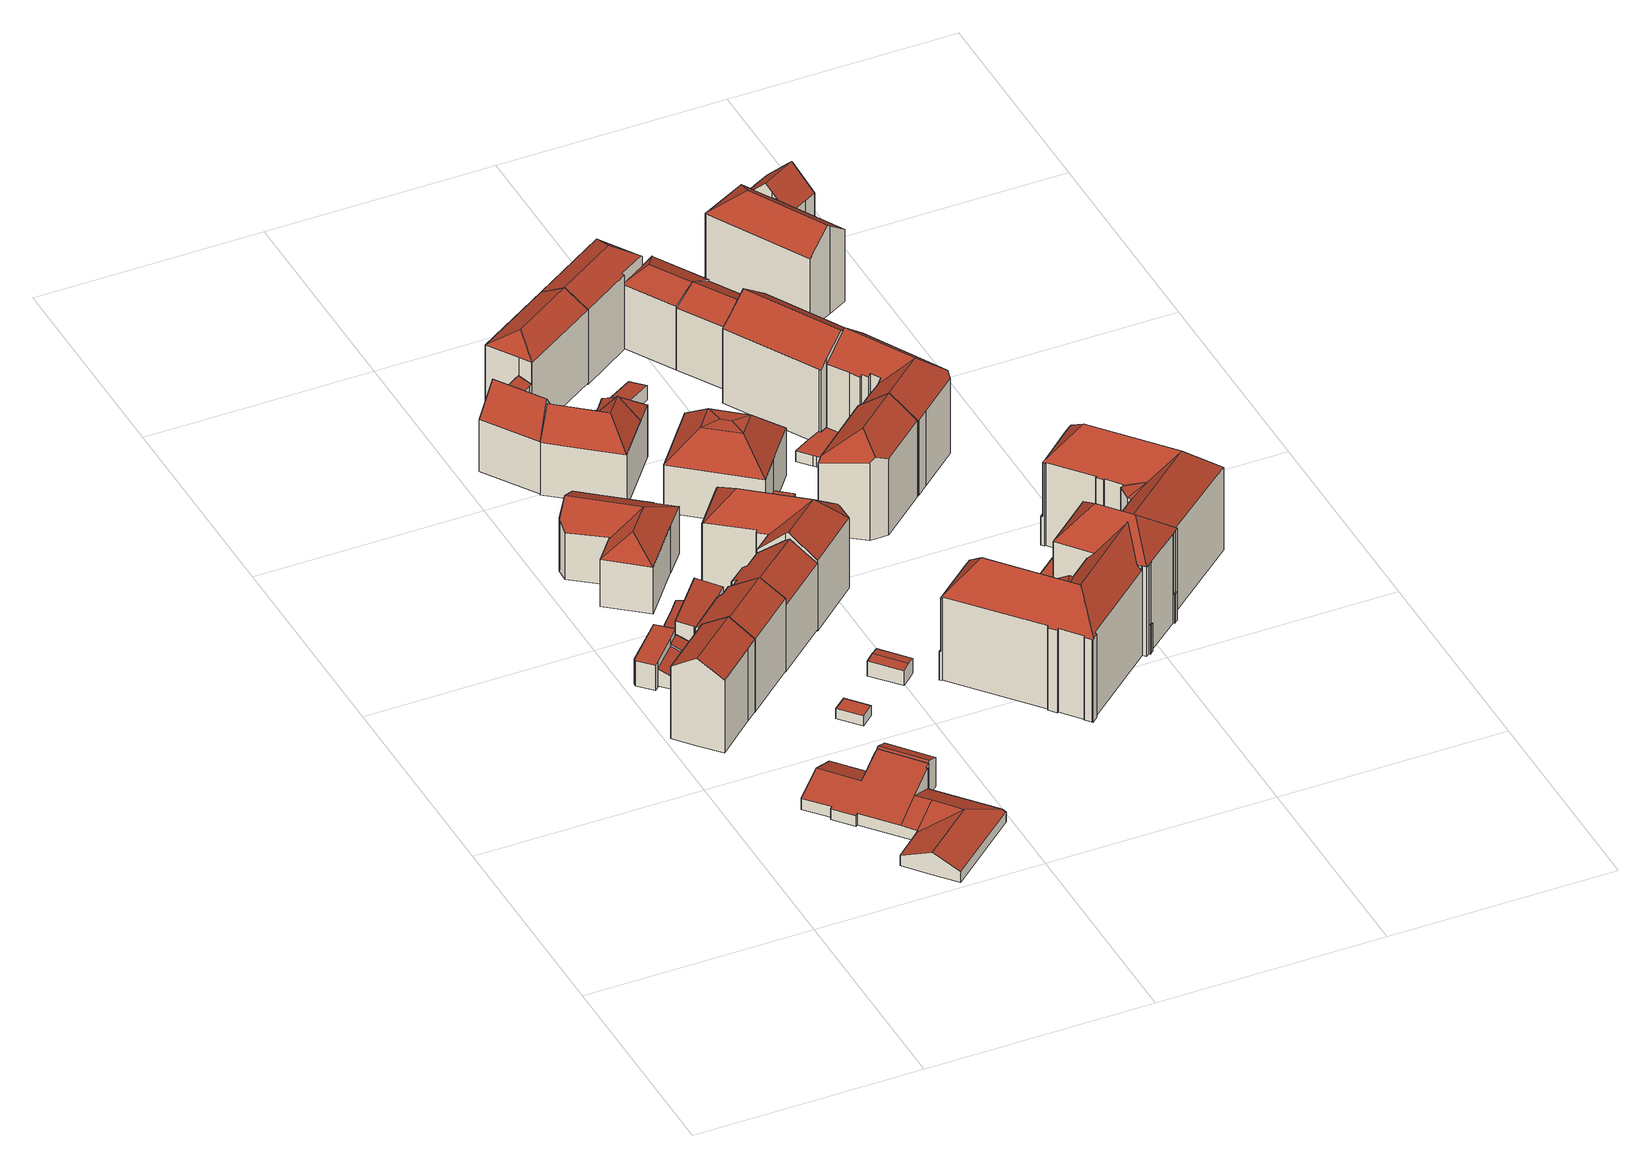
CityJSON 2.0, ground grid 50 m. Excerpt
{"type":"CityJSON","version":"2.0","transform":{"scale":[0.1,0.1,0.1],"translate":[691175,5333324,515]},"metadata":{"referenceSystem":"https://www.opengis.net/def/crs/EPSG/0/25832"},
"CityObjects":{
"building1":{"type":"Building","attributes":{"Gemeindeschluessel":"09162000","HoeheDach":"537.754","HoeheGrund":"516.350","Methode":"1000","NiedrigsteTraufeDesGebaeudes":"534.058","Geometrietyp2DReferenz":"3000","function":"31001_1000","roofType":"3100","measuredHeight":21.4,"storeysAboveGround":4},"geometry":[{"type":"MultiSurface","lod":"2","boundaries":[[[0,1,2,3,4,5,6,7]],[[8,9,10,11,12,13]],[[6,14,15,16,17,7]],[[16,15,13,12]],[[5,4,8,13,15,14,6]],[[18,2,1,0,7,17,16,12,11,10]],[[3,19,9,8,4]],[[10,9,19,18]],[[18,19,3,2]]],"semantics":{"surfaces":[{"type":"WallSurface"},{"type":"RoofSurface"},{"type":"GroundSurface"}],"values":[0,0,0,0,1,2,1,0,0]}}]},
"building2":{"type":"Building","attributes":{"Gemeindeschluessel":"09162000","HoeheDach":"522.100","HoeheGrund":"516.012","Methode":"2000","NiedrigsteTraufeDesGebaeudes":"522.100","Geometrietyp2DReferenz":"3000","function":"31001_2000","roofType":"1000","measuredHeight":6.09,"storeysAboveGround":2},"geometry":[{"type":"MultiSurface","lod":"2","boundaries":[[[20,21,22,23]],[[24,25,26,27]],[[28,29,21,20]],[[30,31,25,24]],[[27,26,32,33]],[[34,35,31,30]],[[36,37,35,34]],[[33,32,29,28]],[[34,30,24,27,33,28,20,23,36]],[[23,22,37,36]],[[37,22,21,29,32,26,25,31,35]]],"semantics":{"surfaces":[{"type":"WallSurface"},{"type":"GroundSurface"},{"type":"RoofSurface"}],"values":[0,0,0,0,0,0,0,0,1,0,2]}}]},
"building3":{"type":"Building","attributes":{"Gemeindeschluessel":"09162000","HoeheDach":"520.609","HoeheGrund":"516.260","Methode":"2000","NiedrigsteTraufeDesGebaeudes":"519.205","Geometrietyp2DReferenz":"3000","function":"31001_2000","roofType":"2100","measuredHeight":4.35},"geometry":[{"type":"MultiSurface","lod":"2","boundaries":[[[38,39,40,41,42,43]],[[43,42,41,44,45,46]],[[39,38,47,48,49,40]],[[44,41,40,49,48,45]],[[38,43,46,47]],[[47,46,45,48]]],"semantics":{"surfaces":[{"type":"WallSurface"},{"type":"RoofSurface"},{"type":"GroundSurface"}],"values":[0,1,2,0,0,0]}}]},
"building4":{"type":"Building","attributes":{"Gemeindeschluessel":"09162000","HoeheDach":"525.030","HoeheGrund":"516.711","Methode":"2000","NiedrigsteTraufeDesGebaeudes":"519.167","Geometrietyp2DReferenz":"3000","function":"31001_9998","roofType":"3100","measuredHeight":8.32,"storeysAboveGround":1},"geometry":[{"type":"MultiSurface","lod":"2","boundaries":[[[50,51,52,53,54,55,56]],[[50,56,57,58,59,60]],[[61,62,63,64,58,57,55,54,65,66,67,68,69,70,71,72]],[[73,65,54,53]],[[74,63,62,75]],[[76,61,72,77]],[[68,78,79,69]],[[80,60,81,82]],[[83,84,79,78,67]],[[81,85,86,87,82]],[[77,72,71,88]],[[89,59,58,64]],[[82,87,90,91,92,80]],[[61,76,75,62]],[[60,59,89,85,81]],[[88,71,70,93]],[[84,93,70,69,79]],[[92,91,52,51]],[[80,92,51,50,60]],[[94,66,65,73]],[[83,67,66,94]],[[68,67,78]],[[74,86,85,89,64,63]],[[56,55,57]],[[91,90,87,86,74,75,76,77,88,93,84,83,94,73,53,52]]],"semantics":{"surfaces":[{"type":"WallSurface"},{"type":"RoofSurface"},{"type":"GroundSurface"}],"values":[0,1,1,0,0,0,1,1,0,0,0,1,0,0,1,0,0,0,1,0,0,0,0,0,2]}}]},
"building5":{"type":"Building","attributes":{"Gemeindeschluessel":"09162000","HoeheDach":"520.970","HoeheGrund":"516.216","Methode":"2000","NiedrigsteTraufeDesGebaeudes":"519.412","Geometrietyp2DReferenz":"3000","function":"31001_2000","roofType":"2100","measuredHeight":4.75},"geometry":[{"type":"MultiSurface","lod":"2","boundaries":[[[95,96,97,98]],[[99,100,101,102]],[[98,97,100,99]],[[100,97,96,101]],[[102,95,98,99]],[[102,101,96,95]]],"semantics":{"surfaces":[{"type":"WallSurface"},{"type":"RoofSurface"},{"type":"GroundSurface"}],"values":[0,0,0,1,2,0]}}]},
"building6":{"type":"Building","attributes":{"Gemeindeschluessel":"09162000","HoeheDach":"537.530","HoeheGrund":"516.283","Methode":"2000","NiedrigsteTraufeDesGebaeudes":"532.673","Geometrietyp2DReferenz":"3000","function":"31001_1000","roofType":"3100","measuredHeight":21.25,"storeysAboveGround":5},"geometry":[{"type":"MultiSurface","lod":"2","boundaries":[[[103,104,105,106,107]],[[107,106,108,109]],[[110,108,106,105]],[[109,111,112,113,103,107]],[[114,115,112,111]],[[112,115,116,113]],[[114,111,109,108,110]],[[103,113,116,104]],[[114,110,105,104,116,115]]],"semantics":{"surfaces":[{"type":"WallSurface"},{"type":"RoofSurface"},{"type":"GroundSurface"}],"values":[0,0,1,2,0,0,0,0,1]}}]},
"building7":{"type":"Building","attributes":{"Gemeindeschluessel":"09162000","HoeheDach":"525.304","HoeheGrund":"516.850","Methode":"2000","NiedrigsteTraufeDesGebaeudes":"524.037","Geometrietyp2DReferenz":"3000","function":"31001_9998","roofType":"3100","measuredHeight":8.45,"storeysAboveGround":2},"geometry":[{"type":"MultiSurface","lod":"2","boundaries":[[[117,118,119,120]],[[121,117,120,122]],[[123,121,122,124,125,126]],[[118,127,128,119]],[[120,119,128,125,124,122]],[[125,128,127,126]],[[121,123,126,127,118,117]]],"semantics":{"surfaces":[{"type":"RoofSurface"},{"type":"WallSurface"},{"type":"GroundSurface"}],"values":[0,1,2,0,1,1,1]}}]},
"building8":{"type":"Building","attributes":{"Gemeindeschluessel":"09162000","HoeheDach":"518.829","HoeheGrund":"516.014","Methode":"2000","NiedrigsteTraufeDesGebaeudes":"517.945","Geometrietyp2DReferenz":"3000","function":"31001_2000","roofType":"2100","measuredHeight":2.81,"storeysAboveGround":1},"geometry":[{"type":"MultiSurface","lod":"2","boundaries":[[[24,129,130,131,132,27]],[[27,133,134,24]],[[129,135,136,130]],[[132,137,133,27]],[[24,134,135,129]],[[131,138,137,132]],[[133,137,138,136,135,134]],[[130,136,138,131]]],"semantics":{"surfaces":[{"type":"GroundSurface"},{"type":"WallSurface"},{"type":"RoofSurface"}],"values":[0,1,1,1,1,1,2,1]}}]},
"building9":{"type":"Building","attributes":{"Gemeindeschluessel":"09162000","HoeheDach":"529.285","HoeheGrund":"516.237","Methode":"2000","NiedrigsteTraufeDesGebaeudes":"518.410","Geometrietyp2DReferenz":"3000","function":"31001_2000","roofType":"1000","measuredHeight":13.05},"geometry":[{"type":"MultiSurface","lod":"2","boundaries":[[[139,140,141,142,143]],[[144,145,146,147]],[[148,149,150,151]],[[146,145,152,153,154,150,149]],[[140,155,156,154,153,141]],[[151,150,154,156]],[[144,147,148,151,156,155,157,158]],[[157,139,143,158]],[[144,158,143,142,152,145]],[[147,146,149,148]],[[139,157,155,140]],[[152,142,141,153]]],"semantics":{"surfaces":[{"type":"RoofSurface"},{"type":"WallSurface"},{"type":"GroundSurface"}],"values":[0,1,1,0,1,1,2,1,1,1,1,1]}}]},
"building10":{"type":"Building","attributes":{"Gemeindeschluessel":"09162000","HoeheDach":"524.282","HoeheGrund":"516.130","Methode":"2000","NiedrigsteTraufeDesGebaeudes":"523.328","Geometrietyp2DReferenz":"3000","function":"31001_1000","roofType":"1000","measuredHeight":8.15,"storeysAboveGround":3},"geometry":[{"type":"MultiSurface","lod":"2","boundaries":[[[159,160,161,162]],[[163,164,165,166]],[[167,168,169,170]],[[162,167,170,171,163,166,172,159]],[[160,173,165,164,174,169,168,161]],[[170,169,174,171]],[[162,161,168,167]],[[172,173,160,159]],[[171,174,164,163]],[[166,165,173,172]]],"semantics":{"surfaces":[{"type":"WallSurface"},{"type":"GroundSurface"},{"type":"RoofSurface"}],"values":[0,0,0,1,2,0,0,0,0,0]}}]},
"building11":{"type":"Building","attributes":{"Gemeindeschluessel":"09162000","HoeheDach":"530.770","HoeheGrund":"515.553","Methode":"2000","NiedrigsteTraufeDesGebaeudes":"526.886","Geometrietyp2DReferenz":"3000","function":"31001_1000","roofType":"3200","measuredHeight":15.22,"storeysAboveGround":3},"geometry":[{"type":"MultiSurface","lod":"2","boundaries":[[[175,176,177,178,179]],[[180,181,182,183,184]],[[185,186,182,181]],[[187,188,189,179,178]],[[176,175,190,185,181,180,191,192,193,194,195,196,197,198,199]],[[197,196,200,201,202]],[[191,203,204,192]],[[195,205,200,196]],[[189,206,190,175,179]],[[193,207,208,194]],[[187,177,209,210,202,201,188]],[[180,184,203,191]],[[177,187,178]],[[198,210,209,199]],[[177,176,199,209]],[[192,204,207,193]],[[188,201,200,205,208,207,204,203,184,183]],[[186,185,190,206]],[[188,183,182,186,206,189]],[[197,202,210,198]],[[205,195,194,208]]],"semantics":{"surfaces":[{"type":"WallSurface"},{"type":"RoofSurface"},{"type":"GroundSurface"}],"values":[0,0,0,1,2,0,0,0,0,0,1,0,1,0,0,0,1,0,1,0,0]}}]},
"building12":{"type":"Building","attributes":{"Gemeindeschluessel":"09162000","HoeheDach":"518.870","HoeheGrund":"516.540","Methode":"2000","NiedrigsteTraufeDesGebaeudes":"518.870","Geometrietyp2DReferenz":"3000","function":"31001_2000","roofType":"1000","measuredHeight":2.33},"geometry":[{"type":"MultiSurface","lod":"2","boundaries":[[[211,212,213,214]],[[214,215,216,211]],[[214,213,217,215]],[[215,217,218,216]],[[216,218,212,211]],[[212,218,217,213]]],"semantics":{"surfaces":[{"type":"WallSurface"},{"type":"GroundSurface"},{"type":"RoofSurface"}],"values":[0,1,0,0,0,2]}}]},
"building13":{"type":"Building","attributes":{"Gemeindeschluessel":"09162000","HoeheDach":"536.490","HoeheGrund":"516.140","Methode":"2000","NiedrigsteTraufeDesGebaeudes":"531.150","Geometrietyp2DReferenz":"3000","function":"31001_1000","roofType":"3100","measuredHeight":20.35,"storeysAboveGround":5},"geometry":[{"type":"MultiSurface","lod":"2","boundaries":[[[219,220,221,222,223,224,225,226,227,228,229]],[[230,231,232,233,234,235]],[[236,227,226,237]],[[238,225,224,239]],[[223,222,240,241,239,224]],[[242,228,227,236]],[[243,244,230,235,220,219,229,245]],[[235,234,233,246,221,220]],[[237,226,225,238]],[[221,246,233,232,247,248,240,222]],[[231,230,244,243,245,242,236,237,238,239,241,240,248,247,232]],[[245,229,228,242]]],"semantics":{"surfaces":[{"type":"RoofSurface"},{"type":"WallSurface"},{"type":"GroundSurface"}],"values":[0,1,1,1,1,1,1,0,1,1,2,1]}}]},
"building14":{"type":"Building","attributes":{"Gemeindeschluessel":"09162000","HoeheDach":"535.020","HoeheGrund":"515.690","Methode":"2000","NiedrigsteTraufeDesGebaeudes":"528.330","Geometrietyp2DReferenz":"3000","function":"31001_1000","roofType":"3100","measuredHeight":19.33,"storeysAboveGround":4},"geometry":[{"type":"MultiSurface","lod":"2","boundaries":[[[249,250,251,252,253,254,255,256,257,258,259,260,261,262,263,264]],[[252,265,266,253]],[[267,268,269,270]],[[257,271,272,258]],[[265,252,251,250,273,274]],[[274,273,275,276,277,267,270,278]],[[260,279,280,261]],[[266,278,270,269,281,256,255,254,253]],[[282,259,258,272]],[[259,282,279,260]],[[264,276,275,249]],[[263,277,276,264]],[[267,277,263,262,261,280,268]],[[268,280,279,282,272,271,281,269]],[[265,274,278,266]],[[249,275,273,250]],[[256,281,271,257]]],"semantics":{"surfaces":[{"type":"GroundSurface"},{"type":"WallSurface"},{"type":"RoofSurface"}],"values":[0,1,1,1,1,2,1,1,1,1,1,1,1,2,2,1,1]}}]},
"building15":{"type":"Building","attributes":{"Gemeindeschluessel":"09162000","HoeheDach":"520.440","HoeheGrund":"516.550","Methode":"2000","NiedrigsteTraufeDesGebaeudes":"520.078","Geometrietyp2DReferenz":"3000","function":"31001_2000","roofType":"3100","measuredHeight":3.89},"geometry":[{"type":"MultiSurface","lod":"2","boundaries":[[[283,284,285,286,287,288]],[[284,283,288,289,290,291]],[[292,293,294,287,286,285]],[[287,294,289,288]],[[291,290,293,292]],[[290,289,294,293]],[[284,291,292,285]]],"semantics":{"surfaces":[{"type":"GroundSurface"},{"type":"WallSurface"},{"type":"RoofSurface"}],"values":[0,1,1,1,2,2,1]}}]},
"building16":{"type":"Building","attributes":{"Gemeindeschluessel":"09162000","HoeheDach":"533.732","HoeheGrund":"515.530","Methode":"2000","NiedrigsteTraufeDesGebaeudes":"528.001","Geometrietyp2DReferenz":"3000","function":"31001_1000","roofType":"3100","measuredHeight":18.2,"storeysAboveGround":3},"geometry":[{"type":"MultiSurface","lod":"2","boundaries":[[[295,296,297,298]],[[299,298,297,300,301,302]],[[303,304,305,306]],[[307,308,298,299,302,309]],[[310,311,304,303]],[[312,313,314,315,316]],[[302,301,311,310,317,309]],[[315,314,318,319]],[[320,312,316,321,322,323]],[[300,297,320,323,305,304,311,301]],[[296,312,320,297]],[[306,305,323,322]],[[308,324,319,318,325,295,298]],[[326,318,314]],[[327,326,314,313]],[[325,318,326,327]],[[324,308,307,309,317,310,303,306,322,321,316,315,319]],[[295,325,327,313,312,296]]],"semantics":{"surfaces":[{"type":"RoofSurface"},{"type":"WallSurface"},{"type":"GroundSurface"}],"values":[0,0,1,1,1,1,1,1,1,0,0,1,1,0,0,0,2,1]}}]},
"building17":{"type":"Building","attributes":{"Gemeindeschluessel":"09162000","HoeheDach":"538.150","HoeheGrund":"515.788","Methode":"2000","NiedrigsteTraufeDesGebaeudes":"532.850","Geometrietyp2DReferenz":"3000","function":"31001_1000","roofType":"3200","measuredHeight":22.36,"storeysAboveGround":5},"geometry":[{"type":"MultiSurface","lod":"2","boundaries":[[[328,329,330,331]],[[332,333,334,335]],[[336,337,338,339]],[[340,341,342,343,332,335,328,331,344,345,346,347,348,349]],[[332,343,350,351,333]],[[346,352,353,347]],[[348,337,336,349]],[[339,338,353,352,354,355,356,357]],[[358,339,350,359,360]],[[361,340,349,336]],[[341,340,361,358,360]],[[344,355,354,345]],[[338,337,348,347,353]],[[328,335,334,362,329]],[[339,357,362,334,333,351,350]],[[345,354,352,346]],[[344,331,330,356,355]],[[362,357,356,330,329]],[[358,361,336,339]],[[341,360,359,342]],[[350,343,342,359]]],"semantics":{"surfaces":[{"type":"WallSurface"},{"type":"RoofSurface"},{"type":"GroundSurface"}],"values":[0,0,1,2,0,0,0,1,1,0,0,0,0,0,1,0,0,1,1,0,0]}}]},
"building18":{"type":"Building","attributes":{"Gemeindeschluessel":"09162000","HoeheDach":"537.050","HoeheGrund":"515.880","Methode":"2000","NiedrigsteTraufeDesGebaeudes":"533.776","Geometrietyp2DReferenz":"3000","function":"31001_1000","roofType":"3200","measuredHeight":21.17,"storeysAboveGround":6},"geometry":[{"type":"MultiSurface","lod":"2","boundaries":[[[363,364,365,366]],[[367,368,369,370]],[[370,369,371,372]],[[366,365,373,374]],[[372,371,364,363]],[[368,367,375,374,373,376]],[[377,376,373,365]],[[364,371,369,377,365]],[[370,372,363,366,374,375,367]],[[368,376,377,369]]],"semantics":{"surfaces":[{"type":"WallSurface"},{"type":"RoofSurface"},{"type":"GroundSurface"}],"values":[0,0,0,0,0,0,1,1,2,1]}}]},
"building19":{"type":"Building","attributes":{"Gemeindeschluessel":"09162000","HoeheDach":"533.830","HoeheGrund":"515.747","Methode":"2000","NiedrigsteTraufeDesGebaeudes":"524.374","Geometrietyp2DReferenz":"3000","function":"31001_1000","roofType":"2100","measuredHeight":18.08,"storeysAboveGround":6},"geometry":[{"type":"MultiSurface","lod":"2","boundaries":[[[378,379,380,381]],[[382,383,380,384]],[[385,386,387,388,378,381,389,390,391,392,393,394]],[[395,396,397,379]],[[398,385,394,399]],[[398,399,400,401,402,403]],[[404,397,396]],[[398,403,386,385]],[[380,379,397,400,399,405,384]],[[401,406,404,396]],[[401,400,406]],[[390,407,408,391]],[[391,408,409,392]],[[393,405,399,394]],[[389,381,380,383,410]],[[393,392,409,382,384,405]],[[404,406,400,397]],[[410,407,390,389]],[[382,409,408,407,410,383]],[[402,401,396,395]],[[402,395,388,387]],[[395,379,378,388]],[[386,403,402,387]]],"semantics":{"surfaces":[{"type":"WallSurface"},{"type":"GroundSurface"},{"type":"RoofSurface"}],"values":[0,0,1,2,0,2,2,0,2,2,2,0,0,0,0,0,2,0,2,2,0,0,0]}}]},
"building20":{"type":"Building","attributes":{"Gemeindeschluessel":"09162000","HoeheDach":"519.306","HoeheGrund":"515.670","Methode":"1000","NiedrigsteTraufeDesGebaeudes":"518.378","Geometrietyp2DReferenz":"3000","function":"51009_1610","roofType":"2100","measuredHeight":3.64},"geometry":[{"type":"MultiSurface","lod":"2","boundaries":[[[411,412,413,414]],[[414,413,415,416]],[[417,418,412,411]],[[416,415,418,417]],[[412,418,415,413]],[[414,416,417,411]]],"semantics":{"surfaces":[{"type":"WallSurface"},{"type":"RoofSurface"},{"type":"GroundSurface"}],"values":[0,0,0,0,1,2]}}]},
"building21":{"type":"Building","attributes":{"Gemeindeschluessel":"09162000","HoeheDach":"519.570","HoeheGrund":"515.770","Methode":"2000","NiedrigsteTraufeDesGebaeudes":"519.570","Geometrietyp2DReferenz":"3000","function":"31001_2000","roofType":"1000","measuredHeight":3.8},"geometry":[{"type":"MultiSurface","lod":"2","boundaries":[[[419,420,421,422,423,424]],[[425,419,424,426]],[[425,426,427,428,429,430]],[[429,421,420,430]],[[421,429,428,422]],[[424,423,422,428,427,426]],[[430,420,419,425]]],"semantics":{"surfaces":[{"type":"RoofSurface"},{"type":"WallSurface"},{"type":"GroundSurface"}],"values":[0,1,2,1,1,1,1]}}]},
"building22":{"type":"Building","attributes":{"Gemeindeschluessel":"09162000","HoeheDach":"537.040","HoeheGrund":"515.590","Methode":"2000","NiedrigsteTraufeDesGebaeudes":"533.820","Geometrietyp2DReferenz":"3000","function":"31001_1000","roofType":"3200","measuredHeight":21.45,"storeysAboveGround":6},"geometry":[{"type":"MultiSurface","lod":"2","boundaries":[[[431,432,433,434,435,436]],[[437,438,368,439]],[[435,434,440,441]],[[442,439,368,376,373,443]],[[444,440,434,433]],[[368,438,436,435,441,376]],[[376,441,440,373]],[[431,436,438,437]],[[432,431,437,439,442,443,444,433]],[[443,373,440,444]]],"semantics":{"surfaces":[{"type":"WallSurface"},{"type":"RoofSurface"},{"type":"GroundSurface"}],"values":[0,0,1,0,0,1,1,0,2,0]}}]},
"building23":{"type":"Building","attributes":{"Gemeindeschluessel":"09162000","HoeheDach":"539.420","HoeheGrund":"516.110","Methode":"2000","NiedrigsteTraufeDesGebaeudes":"533.093","Geometrietyp2DReferenz":"3000","function":"31001_9998","roofType":"3200","measuredHeight":23.31,"storeysAboveGround":6},"geometry":[{"type":"MultiSurface","lod":"2","boundaries":[[[445,446,447,448,449]],[[450,451,452,453,447,446]],[[454,455,456,457,458,459]],[[460,448,447,453]],[[455,461,462,463,464,456]],[[463,450,446,445,464]],[[462,461,455,454,459,465,466,460,453,452,451]],[[457,456,464,445,449,467,458]],[[451,450,463,462]],[[458,467,449,448,460,466,465,459]]],"semantics":{"surfaces":[{"type":"RoofSurface"},{"type":"WallSurface"},{"type":"GroundSurface"}],"values":[0,1,1,1,1,0,2,0,1,1]}}]},
"building24":{"type":"Building","attributes":{"Gemeindeschluessel":"09162000","HoeheDach":"518.713","HoeheGrund":"516.195","Methode":"2000","NiedrigsteTraufeDesGebaeudes":"518.713","Geometrietyp2DReferenz":"3000","function":"31001_2000","roofType":"1000","measuredHeight":2.52},"geometry":[{"type":"MultiSurface","lod":"2","boundaries":[[[468,469,470,471,472,473,474,475,476,477]],[[478,474,473,479]],[[480,470,469,481]],[[482,483,484,478,479,485,486,480,481,487]],[[482,477,476,483]],[[486,471,470,480]],[[479,473,472,485]],[[487,468,477,482]],[[485,472,471,486]],[[484,475,474,478]],[[483,476,475,484]],[[481,469,468,487]]],"semantics":{"surfaces":[{"type":"RoofSurface"},{"type":"WallSurface"},{"type":"GroundSurface"}],"values":[0,1,1,2,1,1,1,1,1,1,1,1]}}]},
"building25":{"type":"Building","attributes":{"Gemeindeschluessel":"09162000","HoeheDach":"534.130","HoeheGrund":"515.890","Methode":"2000","NiedrigsteTraufeDesGebaeudes":"531.440","Geometrietyp2DReferenz":"3000","function":"31001_1000","roofType":"3200","measuredHeight":18.24,"storeysAboveGround":5},"geometry":[{"type":"MultiSurface","lod":"2","boundaries":[[[488,489,490,491]],[[492,493,494,495,496,497]],[[498,499,493,492,497,500,501]],[[502,503,504,494,493,499,505,506]],[[501,500,507,508]],[[489,506,505,499,498,501,508,490]],[[507,500,497,496,509]],[[490,508,507,509,510,491]],[[502,506,489,488]],[[504,503,502,488,491,510,509,496,495,494]]],"semantics":{"surfaces":[{"type":"WallSurface"},{"type":"RoofSurface"},{"type":"GroundSurface"}],"values":[0,0,1,0,1,1,0,0,0,2]}}]},
"building26":{"type":"Building","attributes":{"name":"Mittelschule München, Wittelsbacherstraße 10","Gemeindeschluessel":"09162000","HoeheDach":"544.650","HoeheGrund":"516.520","Methode":"2000","NiedrigsteTraufeDesGebaeudes":"522.000","Geometrietyp2DReferenz":"3000","function":"31001_3020","roofType":"3100","measuredHeight":28.13,"storeysAboveGround":4},"geometry":[{"type":"MultiSurface","lod":"2","boundaries":[[[511,512,513,514]],[[515,516,517,518,519]],[[520,521,522]],[[523,524,525,526,527,528,529,530,531]],[[532,533,534,535]],[[536,537,538,539]],[[540,541,542,543]],[[544,545,546,547,548,549]],[[518,550,551,519]],[[552,553,554,555]],[[556,557,554,553]],[[558,559,560,561,562,522]],[[563,564,565,566,567]],[[568,569,570,571]],[[572,573,574,575]],[[576,577,578,579,580,581,582,583,584,585,586,587,588,589]],[[590,591,592,593]],[[594,595,512,511]],[[596,597,598,599]],[[576,600,601,577]],[[602,603,565,564]],[[604,605,606,607]],[[608,609,591,590]],[[610,548,547]],[[585,611,566,565,603,592,591,609,574,573,606,586]],[[612,613,614,615,527]],[[616,617,618,520,512,595]],[[619,620,621]],[[622,580,579,623]],[[518,517,624,550]],[[625,578,577,601]],[[626,585,584,627,628,629,630]],[[539,538,631,632]],[[599,598,633,634]],[[575,574,609,608]],[[635,521,636,637]],[[638,628,627,639]],[[640,641,642,611,585,626]],[[552,643,588,587,556,553]],[[543,542,644,645]],[[642,646,611]],[[647,648,649,650]],[[593,592,603,602]],[[651,528,527,615]],[[586,606,605,652,653,587]],[[654,655,656,657]],[[620,616,595,594,658]],[[659,660,650,661]],[[662,604,663,664]],[[665,666,667,668]],[[669,670,660,659]],[[669,671,672,673,648,647,670]],[[635,558,522,521]],[[604,607,674,663]],[[675,642,641,676]],[[515,519,551,677]],[[645,644,678,679]],[[680,582,581,681]],[[682,683,684,685,525,524]],[[686,563,567,687,688,689]],[[612,527,526,690]],[[689,688,646,691]],[[686,689,541,540]],[[692,589,588,643]],[[668,667,655,654]],[[693,529,528,651,694]],[[617,610,547,546,618]],[[629,695,630]],[[544,693,694,696,697,613,612,690,568,571,683,682,698,699,638,639,700,680,681,622,623,625,601,600,692,643,552,555,701,662,664,702,572,575,608,590,593,602,564,563,686,540,543,645,679,559,558,635,637,536,539,632,703,671,669,659,661,516,515,677,665,668,654,657,596,599,634,704,705,706,532,535,545]],[[611,646,688,687]],[[661,650,649,517,516]],[[672,707,631,538,537,636,521,520,618,708,673]],[[700,639,627,584,583]],[[572,702,674,607,606,573]],[[614,709,710,651,615]],[[711,621,620,658]],[[600,576,589,692]],[[664,663,674,702]],[[696,710,709,697]],[[640,621,711,676,641]],[[699,698,523,531,712]],[[556,587,653,557]],[[705,713,714,706]],[[638,699,712,695,629,628]],[[703,707,672,671]],[[623,579,578,625]],[[684,570,569,715,685]],[[694,651,710,696]],[[568,690,526,715,569]],[[637,636,537,536]],[[618,546,534,533,714,713,716,633,598,597,656,655,667,666,717,708]],[[657,656,597,596]],[[665,677,551,550,624,717,666]],[[632,631,707,703]],[[640,626,630,695,712,531,530,619,621]],[[647,650,660,670]],[[700,583,582,680]],[[701,555,554,557,653,652]],[[689,691,675,676,711,658,594,511,514,561,560,678,644,542,541]],[[634,633,716,704]],[[571,570,684,683]],[[682,524,523,698]],[[514,513,562,561]],[[679,678,560,559]],[[693,544,549,529]],[[512,520,513]],[[691,646,642,675]],[[701,652,605,604,662]],[[611,687,567,566]],[[535,534,546,545]],[[681,581,580,622]],[[706,714,533,532]],[[697,709,614,613]],[[520,522,562,513]],[[617,616,620,619,530,529,549,548,610]],[[704,716,713,705]],[[715,526,525,685]],[[673,708,717,624,517,649,648]]],"semantics":{"surfaces":[{"type":"WallSurface"},{"type":"RoofSurface"},{"type":"GroundSurface"}],"values":[0,0,1,1,0,0,0,0,1,0,1,0,0,0,0,1,0,0,0,0,0,0,0,0,1,0,1,1,0,0,0,1,0,0,0,0,0,1,0,0,1,0,0,0,1,0,0,0,0,0,0,0,0,1,0,0,0,0,0,0,0,0,0,0,0,0,1,0,2,1,0,1,0,0,1,0,0,0,0,0,0,0,0,0,0,0,1,0,0,0,1,0,0,0,1,1,0,0,1,0,0,0,0,0,0,1,0,0,1,0,0,0,0,1,1,0,0,1]}}]},
"building27":{"type":"Building","attributes":{"Gemeindeschluessel":"09162000","HoeheDach":"534.259","HoeheGrund":"515.860","Methode":"1000","NiedrigsteTraufeDesGebaeudes":"531.110","Geometrietyp2DReferenz":"3000","function":"31001_1000","roofType":"3100","measuredHeight":18.4,"storeysAboveGround":5},"geometry":[{"type":"MultiSurface","lod":"2","boundaries":[[[494,718,719,720]],[[721,722,718,494,504,502]],[[723,724,721,502]],[[725,723,502,504,494,720]],[[726,719,718,722]],[[723,725,720,719,726,724]],[[724,726,722,721]]],"semantics":{"surfaces":[{"type":"WallSurface"},{"type":"GroundSurface"},{"type":"RoofSurface"}],"values":[0,0,0,1,2,0,2]}}]},
"building28":{"type":"Building","attributes":{"Gemeindeschluessel":"09162000","HoeheDach":"539.324","HoeheGrund":"515.630","Methode":"2000","NiedrigsteTraufeDesGebaeudes":"533.551","Geometrietyp2DReferenz":"3000","function":"31001_9998","roofType":"3100","measuredHeight":23.69,"storeysAboveGround":5},"geometry":[{"type":"MultiSurface","lod":"2","boundaries":[[[727,728,729,730,731,732,733]],[[734,735,736,737,738,739]],[[740,739,738,737,727,733,741,742]],[[743,729,728,744]],[[745,740,742,746]],[[729,743,747,730]],[[734,739,740,745]],[[736,748,744,728,727,737]],[[741,733,732,749,750,751]],[[746,742,741,751]],[[748,736,735,734,745,746,751,750,749,752,747,743,744]],[[732,731,730,747,752,749]]],"semantics":{"surfaces":[{"type":"RoofSurface"},{"type":"WallSurface"},{"type":"GroundSurface"}],"values":[0,1,0,1,1,1,1,1,1,1,2,1]}}]},
"building29":{"type":"Building","attributes":{"Gemeindeschluessel":"09162000","HoeheDach":"539.382","HoeheGrund":"515.954","Methode":"2000","NiedrigsteTraufeDesGebaeudes":"533.871","Geometrietyp2DReferenz":"3000","function":"31001_9998","roofType":"3100","measuredHeight":23.43,"storeysAboveGround":6},"geometry":[{"type":"MultiSurface","lod":"2","boundaries":[[[753,754,755,756]],[[757,758,759,760]],[[446,761,762,755,754,763,758,757,764]],[[765,766,767,768]],[[769,770,771,772]],[[773,774,775,776]],[[777,778,779,780]],[[768,767,781,782]],[[766,765,783,784]],[[785,773,776,786,787,760,759,788,753,756,783,765,768,782,789,777,780,771,770]],[[761,790,779,778,791,781,767,766,784,762]],[[785,770,769,792,793]],[[761,792,769,772,790]],[[759,758,763,788]],[[774,773,785,793]],[[771,780,779,790,772]],[[787,764,757,760]],[[788,763,754,753]],[[446,764,787,786,794]],[[774,793,792,761,446,794,775]],[[776,775,794,786]],[[755,762,784,783,756]],[[782,781,791,789]],[[789,791,778,777]]],"semantics":{"surfaces":[{"type":"WallSurface"},{"type":"RoofSurface"},{"type":"GroundSurface"}],"values":[0,0,1,0,0,0,0,0,0,2,1,0,1,0,0,0,0,0,0,1,0,0,0,0]}}]},
"building30":{"type":"Building","attributes":{"Gemeindeschluessel":"09162000","HoeheDach":"537.884","HoeheGrund":"515.930","Methode":"1000","NiedrigsteTraufeDesGebaeudes":"533.247","Geometrietyp2DReferenz":"3000","function":"31001_9998","roofType":"3200","measuredHeight":21.95,"storeysAboveGround":6},"geometry":[{"type":"MultiSurface","lod":"2","boundaries":[[[795,796,797,798]],[[799,800,801,802]],[[803,804,805,806,796,795]],[[807,798,808,809]],[[803,795,798,807]],[[805,804,803,807,809,810,799,802,811]],[[811,812,806,805]],[[800,799,810,809,808,813]],[[797,813,808,798]],[[802,801,812,811]],[[796,806,812,801,800,813,797]]],"semantics":{"surfaces":[{"type":"RoofSurface"},{"type":"WallSurface"},{"type":"GroundSurface"}],"values":[0,1,1,1,1,2,1,1,0,1,0]}}]},
"building31":{"type":"Building","attributes":{"Gemeindeschluessel":"09162000","HoeheDach":"536.155","HoeheGrund":"515.777","Methode":"2000","NiedrigsteTraufeDesGebaeudes":"530.253","Geometrietyp2DReferenz":"3000","function":"31001_9998","roofType":"3100","measuredHeight":20.38,"storeysAboveGround":4},"geometry":[{"type":"MultiSurface","lod":"2","boundaries":[[[814,815,816,817]],[[818,819,820,821]],[[822,823,824,825]],[[826,821,820,827,828]],[[815,814,829,830,831]],[[826,828,832,833]],[[825,824,830,829]],[[830,824,823,832,828,827,831]],[[834,835,819,818]],[[835,834,817,816]],[[833,832,823,822]],[[835,816,815,831,827,820,819]],[[814,817,834,818,821,826,833,822,825,829]]],"semantics":{"surfaces":[{"type":"WallSurface"},{"type":"RoofSurface"},{"type":"GroundSurface"}],"values":[0,0,0,0,0,0,0,1,0,0,0,1,2]}}]}
},
"vertices":[
[32,639,14],[45,624,14],[83,581,14],[83,581,191],[45,624,228],[32,639,215],[8,667,191],[8,667,14],[158,720,228],[194,676,191],[194,676,14],[158,720,14],[122,764,14],[122,764,191],[9,668,191],[97,743,191],[97,743,14],[9,668,14],[169,655,14],[169,655,191],
[58,833,10],[58,833,71],[51,826,71],[51,826,10],[108,944,10],[108,944,71],[137,917,71],[137,917,10],[112,889,10],[112,889,71],[104,948,10],[104,948,71],[135,914,71],[135,914,10],[22,862,10],[22,862,71],[22,856,10],[22,856,71],
[77,814,13],[105,838,13],[135,865,13],[135,865,42],[105,838,43],[77,814,45],[133,867,43],[112,889,56],[58,834,56],[58,834,13],[112,889,13],[133,867,13],
[476,146,46],[481,139,42],[481,139,17],[371,270,17],[371,270,96],[373,268,96],[373,268,46],[327,229,71],[326,229,71],[350,201,71],[394,147,71],[176,294,42],[211,252,42],[215,256,44],[275,185,44],[379,276,100],[309,362,100],[301,356,96],[253,316,71],[191,391,71],[187,388,70],[138,348,44],[180,298,44],[379,276,17],[215,256,17],[211,252,17],[176,294,17],[180,298,17],[301,356,46],[238,431,46],[278,48,71],[295,153,42],[234,101,42],[301,356,17],[238,431,17],[299,157,44],[299,157,17],[234,101,17],[138,348,17],[298,157,44],[277,49,17],[318,1,17],[318,1,42],[187,388,17],[309,362,17],
[135,914,12],[135,914,60],[163,890,44],[163,890,12],[135,865,12],[135,865,46],[112,889,60],[112,889,12],
[225,863,13],[225,863,182],[269,812,225],[305,770,190],[305,770,13],[194,676,190],[194,676,13],[159,719,225],[112,776,13],[194,847,13],[207,847,13],[112,776,177],[194,847,177],[207,847,182],
[379,277,101],[383,280,103],[313,366,103],[309,362,101],[379,277,19],[309,362,19],[383,280,19],[313,366,19],[335,384,19],[406,300,19],[406,300,90],[335,384,91],
[179,1024,10],[197,1045,10],[199,1048,10],[228,1023,10],[137,917,38],[108,944,29],[179,1024,30],[197,1045,30],[228,1023,38],[199,1048,30],
[249,899,143],[247,901,143],[221,880,143],[234,870,143],[257,889,143],[225,863,12],[225,863,34],[222,860,34],[222,860,12],[181,884,12],[181,884,34],[195,901,34],[195,901,12],[234,870,34],[221,880,34],[220,880,34],[247,901,12],[220,880,12],[249,899,12],[257,889,12],
[163,890,11],[163,890,86],[135,914,92],[135,914,11],[195,901,11],[195,901,83],[181,884,83],[181,884,11],[137,917,11],[137,917,92],[228,1023,93],[228,1023,11],[272,985,11],[176,878,11],[176,878,83],[272,985,83],
[72,1124,5],[155,1057,5],[155,1057,119],[73,1124,119],[72,1124,119],[77,1296,5],[50,1262,5],[50,1262,134],[77,1295,158],[77,1296,157],[48,1231,5],[48,1231,119],[148,1132,158],[200,1195,158],[115,1176,119],[118,1179,5],[105,1331,5],[119,1348,5],[157,1317,5],[156,1317,5],[245,1245,5],[245,1246,5],[285,1213,5],[243,1163,5],[242,1163,5],[245,1246,119],[284,1214,119],[285,1213,119],[105,1331,131],[119,1348,119],[245,1245,120],[118,1179,121],[157,1317,119],[156,1317,120],[242,1163,119],[243,1163,119],
[365,542,15],[365,542,39],[326,587,39],[326,587,15],[355,611,15],[393,566,15],[355,611,39],[393,566,39],
[227,861,172],[266,815,215],[380,911,215],[375,917,210],[331,949,172],[329,951,170],[295,922,170],[288,931,162],[249,899,161],[257,889,170],[225,863,170],[305,770,11],[419,866,11],[420,867,11],[420,867,172],[419,866,172],[305,770,172],[249,899,11],[288,931,11],[295,922,11],[329,951,11],[375,917,11],[331,949,11],[257,889,11],[227,861,11],[266,815,11],[225,863,11],[402,886,191],[402,886,11],[380,911,11],
[184,1572,7],[182,1574,7],[155,1542,7],[121,1500,7],[45,1617,7],[88,1646,7],[130,1675,7],[135,1678,7],[159,1694,7],[170,1701,7],[186,1675,7],[178,1669,7],[155,1654,7],[147,1649,7],[146,1649,7],[191,1581,7],[121,1500,134],[45,1617,134],[147,1649,133],[147,1649,135],[130,1675,144],[130,1675,133],[159,1694,144],[170,1701,144],[182,1574,149],[155,1542,200],[184,1572,147],[191,1581,134],[146,1649,134],[88,1646,200],[178,1669,135],[155,1654,135],[135,1678,144],[186,1675,135],
[509,640,15],[492,626,15],[441,685,15],[458,700,15],[475,714,15],[525,655,15],[525,655,51],[509,640,54],[492,626,51],[441,685,51],[458,700,54],[475,714,51],
[328,1479,133],[292,1507,187],[256,1463,187],[256,1391,133],[185,1449,133],[220,1492,187],[157,1544,187],[121,1500,133],[184,1572,5],[184,1572,150],[209,1552,150],[209,1552,5],[185,1449,5],[256,1391,5],[121,1500,5],[182,1574,5],[182,1574,150],[257,1536,133],[257,1536,130],[293,1581,130],[293,1581,5],[257,1536,5],[157,1544,5],[364,1523,130],[364,1523,5],[256,1536,133],[256,1536,5],[220,1566,5],[220,1566,133],[328,1479,5],[328,1479,130],[300,1517,175],[292,1507,175],
[267,1071,8],[267,1071,179],[344,1165,179],[344,1165,8],[350,1000,8],[350,1000,179],[353,1004,183],[353,1004,8],[535,965,179],[535,1011,179],[531,1014,181],[468,987,231],[420,867,8],[375,917,8],[329,951,8],[369,984,8],[418,1105,8],[419,1108,8],[454,1080,8],[452,1078,8],[535,1011,8],[535,965,8],[369,984,179],[369,985,179],[454,1080,179],[452,1078,181],[419,1108,179],[418,1105,181],[346,1163,181],[348,1084,231],[379,912,231],[329,951,179],[375,917,226],[420,867,179],[270,1069,182],
[170,1701,9],[170,1701,188],[129,1765,188],[129,1765,9],[359,1782,9],[359,1782,188],[187,1674,188],[187,1674,9],[186,1675,188],[186,1675,9],[301,1874,188],[301,1874,9],[330,1828,9],[330,1828,220],[195,1743,220],
[423,1477,7],[423,1477,123],[448,1457,122],[448,1457,7],[556,1369,94],[448,1457,94],[556,1369,122],[515,1268,7],[473,1215,7],[473,1214,7],[314,1343,7],[456,1467,7],[551,1390,7],[564,1380,7],[563,1377,7],[556,1369,7],[581,1348,7],[314,1343,123],[396,1348,185],[435,1396,185],[515,1268,124],[581,1348,123],[502,1341,185],[463,1293,185],[473,1214,123],[473,1215,123],[439,1352,188],[556,1369,123],[458,1337,188],[551,1390,94],[564,1380,94],[563,1377,94],[456,1467,94],
[310,1608,7],[310,1608,43],[288,1646,34],[288,1646,7],[418,1723,34],[418,1723,7],[440,1685,7],[440,1685,43],
[505,1188,46],[549,1240,46],[546,1243,46],[515,1268,46],[505,1255,46],[473,1215,46],[505,1188,8],[473,1215,8],[505,1255,8],[515,1268,8],[546,1243,8],[549,1240,8],
[468,1856,6],[526,1892,6],[528,1893,6],[528,1893,188],[526,1892,190],[468,1856,191],[470,1853,6],[470,1853,188],[359,1782,6],[472,1982,188],[466,1914,220],[330,1828,6],[301,1874,6],[472,1982,6],
[647,1139,244],[742,1220,244],[701,1271,192],[700,1272,191],[563,1155,191],[781,1173,196],[781,1173,11],[742,1220,11],[701,1271,11],[596,1114,11],[635,1083,11],[635,1083,200],[596,1114,191],[555,1148,181],[555,1148,11],[700,1272,11],[648,1083,11],[677,1084,11],[677,1084,196],[648,1083,210],[563,1154,11],[563,1155,11],[563,1154,191],
[638,1348,37],[643,1342,37],[653,1331,37],[728,1373,37],[701,1419,37],[685,1410,37],[682,1414,37],[653,1399,37],[629,1385,37],[614,1376,37],[682,1414,12],[685,1410,12],[653,1331,12],[643,1342,12],[614,1376,12],[629,1385,12],[653,1399,12],[701,1419,12],[728,1373,12],[638,1348,12],
[470,1853,9],[470,1853,164],[468,1856,164],[468,1856,9],[625,1801,164],[627,1798,164],[627,1798,9],[625,1801,9],[560,1913,9],[560,1913,164],[579,1773,191],[580,1772,191],[560,1913,165],[528,1860,191],[532,1746,9],[563,1763,9],[580,1772,9],[563,1763,182],[532,1746,165],[528,1893,165],[469,1856,165],[528,1893,9],[469,1856,9],
[1038,741,70],[1038,741,216],[1033,747,216],[1033,747,70],[1016,997,15],[1018,995,15],[1018,995,216],[1018,995,85],[1016,997,85],[1082,761,230],[1043,787,217],[1039,784,217],[960,508,233],[967,513,233],[968,513,233],[976,520,233],[1053,584,233],[1061,591,233],[1068,597,234],[978,595,296],[960,508,234],[1232,766,15],[1232,766,219],[1234,767,217],[1234,767,15],[1015,819,15],[1015,819,217],[1004,832,217],[1004,832,15],[732,633,15],[732,633,70],[736,673,70],[736,673,15],[1062,604,15],[1244,755,15],[1244,755,217],[1062,605,220],[1062,605,233],[1062,604,234],[1031,1006,85],[1028,1009,85],[562,613,15],[562,613,85],[576,625,85],[576,625,15],[564,611,85],[579,623,85],[1039,784,15],[1034,785,15],[1034,785,70],[1035,784,70],[1035,784,216],[784,567,15],[779,563,15],[779,563,218],[780,564,216],[784,567,217],[977,517,15],[977,517,85],[974,515,85],[974,515,15],[670,697,15],[670,697,216],[668,695,218],[668,695,15],[713,437,219],[711,434,216],[725,418,216],[727,420,219],[764,376,219],[762,375,216],[772,363,217],[774,360,217],[776,361,218],[790,451,284],[654,613,284],[564,611,216],[566,609,216],[567,610,218],[743,608,15],[743,608,217],[752,598,217],[752,598,15],[986,697,70],[986,697,216],[1114,906,15],[1114,906,219],[1112,905,221],[1112,905,15],[713,437,15],[711,434,15],[751,597,15],[751,597,218],[653,686,85],[653,686,216],[668,698,216],[668,698,85],[742,607,15],[742,607,218],[1055,615,233],[798,521,231],[1053,584,15],[1055,581,15],[1055,581,85],[1053,584,85],[996,685,233],[982,613,283],[1154,758,284],[922,663,296],[939,753,233],[831,661,233],[764,376,15],[727,420,15],[1031,1006,216],[725,418,15],[960,595,284],[787,371,218],[785,373,222],[953,515,221],[946,523,233],[1006,833,218],[1006,833,15],[1180,826,220],[1180,826,15],[1043,787,15],[1017,819,218],[1017,819,15],[785,373,15],[787,371,15],[887,593,233],[878,605,216],[828,563,216],[566,609,15],[946,848,70],[946,848,15],[822,570,216],[931,920,85],[931,920,216],[942,930,216],[942,930,85],[1061,591,85],[579,623,217],[579,623,216],[1102,918,15],[1102,918,221],[1103,919,220],[1103,919,15],[939,753,70],[940,933,15],[940,933,85],[942,930,15],[653,686,15],[651,689,85],[651,689,15],[1034,1002,15],[1034,1002,219],[1033,1000,221],[1033,1000,15],[928,923,15],[928,923,85],[934,916,15],[934,916,216],[931,920,217],[665,702,85],[828,563,70],[878,605,70],[1028,1009,15],[985,845,70],[985,845,15],[772,363,15],[762,375,15],[967,513,15],[970,511,15],[970,511,85],[968,513,85],[784,572,15],[784,571,216],[784,572,216],[784,572,70],[976,520,15],[822,570,70],[567,610,15],[1068,597,15],[1061,591,15],[953,515,233],[1064,588,15],[1059,584,15],[960,508,15],[954,515,15],[774,360,15],[579,623,15],[665,702,15],[936,917,15],[1181,827,15],[1193,813,15],[1192,812,15],[936,917,218],[1019,919,284],[1059,584,85],[1064,588,85],[831,661,70],[954,515,233],[1193,813,218],[1192,812,220],[976,520,85],[1181,827,218],[1033,1004,219],
[627,1798,161],[694,1683,161],[694,1683,9],[532,1746,161],[580,1772,193],[600,1631,9],[600,1631,161],[647,1657,9],[647,1657,193],
[745,1444,243],[808,1480,186],[696,1681,186],[695,1684,186],[694,1684,186],[694,1683,187],[631,1649,243],[685,1410,6],[693,1414,6],[701,1419,6],[701,1419,203],[693,1414,195],[685,1410,188],[682,1414,188],[600,1631,215],[570,1615,188],[696,1681,6],[808,1480,6],[682,1414,6],[570,1615,6],[695,1684,6],[745,1444,6],[694,1683,6],[631,1649,6],[600,1631,6],[694,1684,6],
[751,1305,10],[751,1305,194],[752,1304,196],[752,1304,10],[706,1275,189],[709,1271,193],[709,1271,10],[706,1275,10],[836,1300,244],[763,1313,196],[728,1287,193],[701,1271,189],[759,1341,10],[759,1341,204],[753,1337,198],[753,1337,10],[904,1304,192],[904,1304,10],[808,1480,10],[808,1480,192],[810,1197,10],[810,1197,192],[786,1177,192],[786,1177,10],[728,1373,10],[728,1373,194],[701,1419,193],[701,1419,10],[745,1352,198],[745,1352,10],[771,1319,10],[771,1319,204],[899,1272,10],[781,1173,10],[701,1271,10],[728,1287,10],[741,1350,10],[754,1449,244],[741,1350,194],[901,1288,201],[899,1272,192],[781,1173,192],
[824,1751,183],[875,1779,229],[782,1948,229],[702,1971,183],[841,1963,9],[841,1963,183],[861,1927,182],[861,1927,9],[824,1751,9],[875,1779,9],[880,1781,9],[880,1781,225],[702,1971,9],[804,2026,183],[804,2026,9],[805,2026,9],[924,1805,9],[924,1805,186],[805,2026,183],
[804,2026,8],[804,2026,153],[825,2038,153],[825,2038,8],[881,2067,8],[881,2067,154],[907,2023,205],[907,2023,8],[910,1955,8],[910,1955,158],[861,1927,158],[861,1927,8],[911,2015,8],[910,2017,212],[911,2015,210],[841,1963,8],[841,1963,198],[834,1974,212],[937,1970,158],[937,1970,8],[853,2053,8],[853,2053,153]
]}
